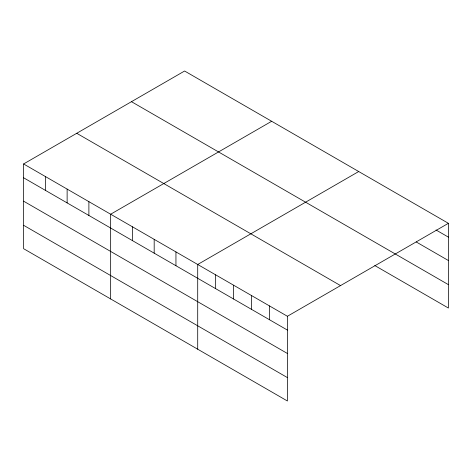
<?xml version="1.0" encoding="UTF-8"?>
<svg xmlns="http://www.w3.org/2000/svg" width="472" height="472" viewBox="0 0 472 472"><rect width="100%" height="100%" fill="white"/><g stroke="black" fill="none" stroke-linecap="round" stroke-linejoin="round"><path stroke-width="0.71" d="M287.401 353.481L287.401 316.269L23.6 163.961L23.6 248.685L287.401 400.988L287.401 353.481L23.6 201.172M374.792 265.541L448.4 308.039L448.4 223.315L184.599 71.012L23.6 163.961M271.654 121.275L110.654 214.223L110.654 298.947M358.708 171.531L197.709 264.485L197.709 349.203M287.401 316.269L448.4 223.315M436.028 229.988L448.4 237.127M416.233 241.959L448.4 260.526M131.47 101.686L448.4 284.64M76.73 133.287L340.53 285.595M23.6 177.773L287.401 330.081M23.6 225.286L287.401 377.588M269.465 305.909L269.465 319.721M251.523 295.555L251.523 309.366M233.587 285.2L233.587 299.012M215.651 274.84L215.651 288.652M175.944 251.918L175.944 265.73M154.185 239.351L154.185 253.163M132.42 226.79L132.42 240.602M88.889 201.656L88.889 215.468M67.13 189.095L67.13 202.907M45.365 176.528L45.365 190.34"/></g></svg>
